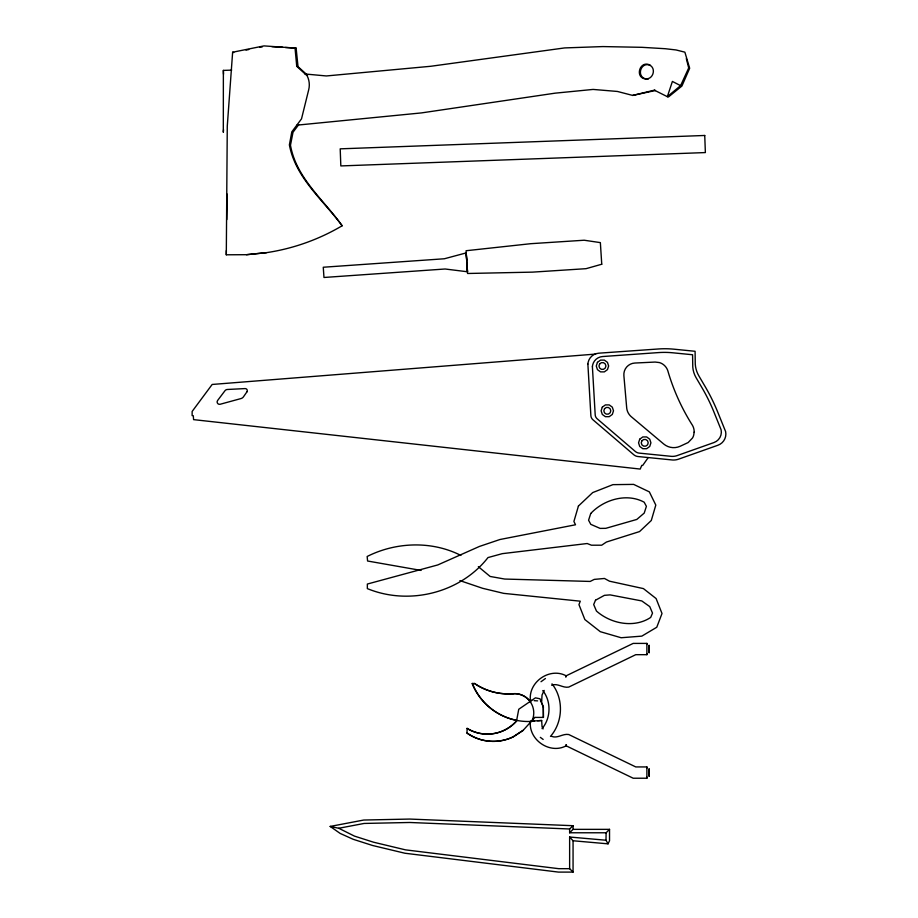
<?xml version="1.0" encoding="UTF-8"?>
<svg xmlns="http://www.w3.org/2000/svg" width="918" height="918" viewBox="0 0 918 918"><rect width="100%" height="100%" fill="white"/><g stroke="black" fill="none" stroke-linecap="round" stroke-linejoin="round"><path stroke-width="1.38" d="M298.729 124.653L293.014 132.238L290.478 145.228C296.239 178.138 323.813 199.849 342.139 225.771A209.947 209.809 -72.9 0 1 266.541 252.657L246.472 254.699L226.298 254.791L226.356 250.568M226.815 219.586L227.216 194.111M531.373 700.491L530.409 700.423C528.183 682.005 549.756 666.95 566.154 675.809L633.179 643.403L646.88 643.403L646.983 644.482M540.484 701.054L541.666 701.122L542.045 695.006L544.167 690.405M231.657 70.135L223.372 70.399L223.315 132.261L223.544 129.713M307.587 75.287L298.029 66.67L296.124 48.138L264.04 45.9L232.633 52.223L227.274 126.145L226.298 254.791M646.88 643.403L646.88 654.683L635.761 654.683L568.735 687.089C562.78 688.236 557.547 682.831 551.649 685.241M646.88 654.683L646.983 653.605M551.649 736.374C557.547 738.783 562.78 733.379 568.735 734.526L635.761 766.932L646.88 766.932L646.88 778.223L633.179 778.223L566.154 745.818C549.756 754.676 528.183 739.621 530.409 721.204L541.666 720.504L542.045 726.62L543.1 728.915M646.88 778.223L646.983 777.144M566.291 744.739L566.154 745.818L566.073 744.739M516.547 720.905L516.719 720.905A39.038 39.026 -90 0 1 467.147 728.399L466.975 728.399A39.038 39.026 -90 0 0 516.547 720.905L518.75 709.258L535.423 697.852L540.002 698.77L543.318 707.262L543.318 717.417M296.916 125.158L421.431 112.914L555.115 93.166L593.108 89.425L617.424 91.456L632.697 95.426L654.362 90.171L667.34 96.677L680.594 85.649L688.707 67.955L686.308 58.591M608.037 843.837L605.995 840.222L606.11 832.775L609.529 829.356L609.529 840.762L608.037 843.837L573.061 840.762L569.63 837.021L569.63 868.68L573.061 872.1L558.5 872.1L404.918 853.235L372.582 845.489L353.246 839.316L340.165 833.429L330.182 826.43L363.757 820.038L409.738 819.063L573.061 825.707L573.061 829.356L569.63 832.775L569.63 828.988L573.061 825.707M647.913 458.013L642.669 465.483L641.785 465.392L640.202 469.064L193.583 419.629L193.296 415.751L192.137 415.613L192.137 411.459L212.173 384.458L595.69 354.073M542.045 728.628C550.984 718.163 551.385 701.341 542.79 690.565M550.467 736.408C563.032 722.087 563.904 698.805 552.005 683.853M534.896 717.417L523.226 730.246L513.082 736.867A45.934 45.911 -90 0 1 466.975 733.103L467.147 728.399M541.012 681.73L545.418 678.517M523.398 730.246L513.254 736.867A45.934 45.911 -90 0 1 467.159 733.103L466.975 733.103M466.172 252.909L444.392 258.761L323.262 267.241L323.974 277.477L445.115 268.997L467.491 271.774L466.172 252.909L466.746 260.058M632.697 95.426L655.429 90.503L654.362 90.171M246.035 50.088L248.767 49.538M259.691 47.346L262.422 46.795M330.182 826.43L338.765 828.265L364.113 823.446L409.703 822.482L569.63 828.988M246.472 254.699L266.541 252.657M534.46 720.963L531.327 721.204M537.604 720.745L541.666 720.504M474.422 683.485A59.9 59.865 -90 0 0 512.978 693.698L513.151 693.698A19.232 19.232 -90 0 1 530.615 702.075M543.318 707.262L543.49 717.417L534.724 717.417M513.151 693.698A59.9 59.865 -90 0 1 474.606 683.485L472.15 683.485A60.473 60.45 -90 0 0 531.763 721.41L531.935 721.41A19.232 19.232 -90 0 0 532.956 718.909M573.061 829.356L609.529 829.356M569.63 832.775L606.11 832.775M569.63 868.68L558.718 868.68L405.515 849.861L373.5 842.196L354.474 836.114L338.765 828.265M645.113 78.684C653.031 80.348 656.829 68.024 649.301 64.983M648.636 64.788C640.695 63.112 636.943 75.483 644.505 78.5M646.811 79.074L648.2 79.12M530.409 700.423L531.591 700.491M271.912 46.657L282.721 47.311M285.418 47.484L296.124 48.138M534.127 700.663L537.604 700.882M540.691 701.054L541.666 701.122M569.63 837.021L605.995 840.222M304.948 73.979L326.372 75.953L430.829 66.268L564.65 47.92L602.885 46.577L641.957 47.323L665.217 48.711L676.027 49.951L684.874 52.165L689.67 68.253L681.902 86.051L668.407 96.998L667.34 96.677L672.401 81.438L680.594 85.649M421.11 570.434L367.579 561.013L367.166 556.48C396.06 541.907 431.862 540.656 460.905 555.436M650.449 65.339C639.846 59.154 633.902 78.328 646.306 79.051M295.011 47.793L296.732 66.28L298.029 66.67M232.633 52.223L233.746 52.555M459.895 580.601L482.616 588.3L503.672 593.361L580.268 601.187L578.96 604.618L584.858 619.558L600.303 631.687L621.153 637.746L641.82 636.128L656.772 627.246L662.004 613.499L656.106 598.559L643.415 588.599L609.483 581.186L604.469 578.466L594.256 579.396L590.182 581.438L504.716 579.051L490.132 576.458L478.335 566.67M540.335 737.361L543.169 739.449M296.732 66.28L307.128 75.781A20.035 20.024 -72.9 0 1 308.666 89.895L301.517 118.847L291.809 131.859L289.377 144.895C295.596 177.989 323.044 199.94 342.139 225.771M541.127 701.191L543.49 707.262M646.88 766.932L646.983 768.01M467.067 264.602L467.491 271.774M223.372 70.399L223.522 74.186M573.061 840.762L573.061 872.1M516.65 720.343A60.473 60.45 -90 0 1 472.322 683.485M512.978 693.698A19.232 19.232 -90 0 1 531.763 721.41M587.876 364.067L590.871 415.556A6.07 6.07 0 0 0 592.982 419.801L633.741 454.708A7.769 7.769 0 0 0 638.021 456.533L672.538 459.998A15.342 15.342 0 0 0 678.482 459.195L717.945 445.23A11.9 11.9 0 0 0 725.622 431.598L717.945 412.607A198.162 198.162 0 0 0 704.542 385.549L698.839 375.829A26.37 26.37 0 0 1 695.236 361.669L695.087 351.284L673.697 349.161A91.203 91.203 0 0 0 658.539 348.966L598.754 353.189A11.727 11.727 0 0 0 588.082 362.564L587.876 364.067M592.397 366.707L595.197 414.833A5.669 5.669 0 0 0 597.17 418.792L635.256 451.415A7.264 7.264 0 0 0 639.261 453.125L671.506 456.361A14.332 14.332 0 0 0 677.071 455.615L713.952 442.556A11.119 11.119 0 0 0 721.123 429.819L713.952 412.067A185.195 185.195 0 0 0 701.421 386.776L696.096 377.7A24.648 24.648 0 0 1 692.723 364.457L692.585 354.75L672.596 352.776A85.236 85.236 0 0 0 658.435 352.592L602.564 356.54A10.97 10.97 0 0 0 592.58 365.295L592.397 366.707M649.072 645.928L649.141 652.893L649.141 645.193L649.072 645.928M649.072 769.468L649.141 776.433L649.141 768.733L649.072 769.468M694.157 432.16L693.756 434.799A9.582 9.582 0 0 1 692.436 438.081L688.179 442.533L680.077 446.297A15.572 15.572 0 0 1 663.691 443.991L631.389 416.806A13.368 13.368 0 0 1 628.566 413.502L628.13 412.744A13.368 13.368 0 0 1 626.684 407.741L623.884 375.6A11.578 11.578 0 0 1 634.866 363.035L655.154 362.059L659.354 362.564A12.691 12.691 0 0 1 663.152 364.412L664.253 365.295A12.691 12.691 0 0 1 667.96 371.216L668.384 372.685A212.471 212.471 0 0 0 692.47 425.344A12.772 12.772 0 0 1 694.157 432.16M566.154 675.809L565.867 676.887L566.154 675.809M578.42 506.047L573.911 521.458L575.517 524.775L499.954 539.509L479.437 546.439L437.76 564.949L367.349 584.043L367.349 588.61C408.843 605.708 460.182 593.154 487.997 557.57L502.284 553.657L587.187 543.525L591.421 545.2L601.68 545.2L606.431 542.033L639.548 531.579L651.287 520.506L655.808 505.095L649.347 491.876L633.649 484.394L612.914 484.647L592.707 492.576L578.42 506.047M590.744 513.483L588.576 520.219L590.802 524.35L600.131 528.401L605.8 528.332L636.805 519.439L644.218 513.082L646.398 506.334L644.172 502.203C626.776 492.736 603.815 499.553 590.744 513.483M597.446 362.358L596.264 365.995L597.446 369.633L600.533 371.882L604.365 371.882L607.452 369.633L608.634 365.995L607.452 362.358L604.365 360.108L600.533 360.108L597.446 362.358M599.638 363.953L598.972 365.995L599.638 368.038L601.37 369.3L603.528 369.3L605.26 368.038L605.926 365.995L605.26 363.953L603.528 362.69L601.37 362.69L599.638 363.953M602.3 407.156L601.118 410.794L602.3 414.431L605.398 416.68L609.219 416.68L612.317 414.431L613.499 410.794L612.317 407.156L609.219 404.907L605.398 404.907L602.3 407.156M604.503 408.751L603.837 410.794L604.503 412.836L606.236 414.098L608.382 414.098L610.126 412.836L610.791 410.794L610.126 408.751L608.382 407.489L606.236 407.489L604.503 408.751M639.731 439.183L638.549 442.82L639.731 446.458L642.818 448.707L646.651 448.707L649.737 446.458L650.919 442.82L649.737 439.183L646.651 436.934L642.818 436.934L639.731 439.183M641.923 440.778L641.257 442.82L641.923 444.863L643.656 446.125L645.813 446.125L647.546 444.863L648.211 442.82L647.546 440.778L645.813 439.515L643.656 439.515L641.923 440.778M595.518 600.211L593.682 604.526L596.459 611.044C610.722 623.735 634.212 628.44 650.678 617.435L652.514 613.109L649.749 606.603L641.785 600.934L610.091 594.887L604.446 595.334L595.518 600.211M246.931 391.848L243.511 396.76A4.601 4.601 0 0 1 240.952 398.573L220.148 404.264A2.398 2.398 0 0 1 217.6 400.5L224.933 390.781A3.247 3.247 0 0 1 227.354 389.484L245.117 388.578A2.088 2.088 0 0 1 246.931 391.848M601.749 264.235L586.051 268.676L532.578 272.13L467.56 273.484L466.08 250.729L530.742 243.695L584.204 240.229L600.361 242.616L601.749 264.235M704.737 135.474L340.199 148.842L340.83 165.928L705.368 152.572L704.737 135.474"/></g></svg>
